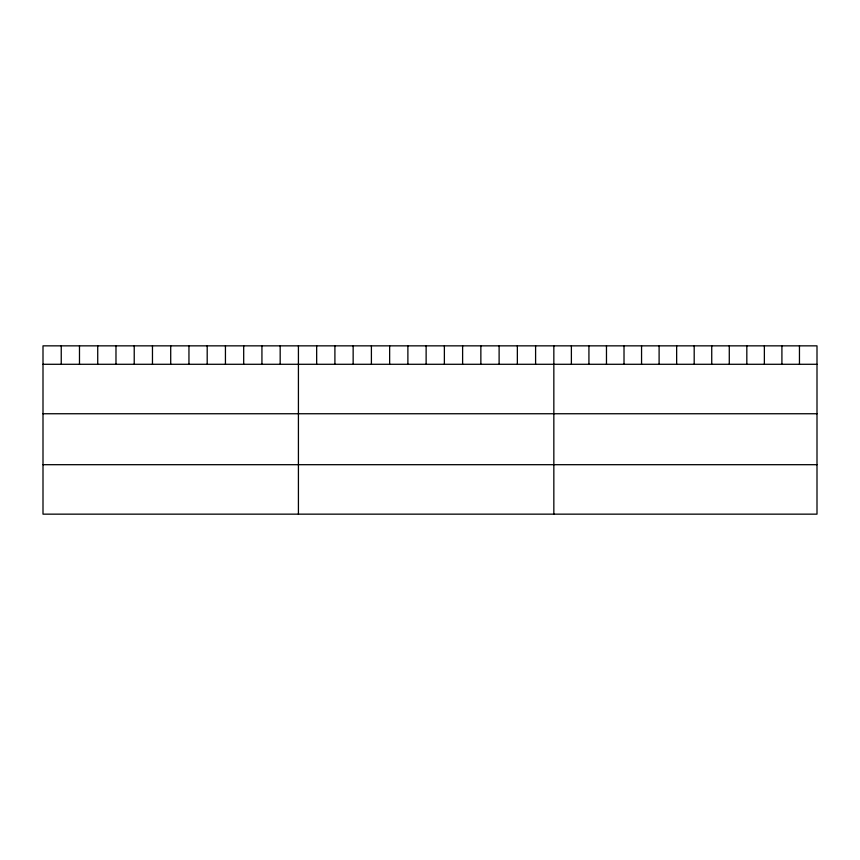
<?xml version="1.0" encoding="UTF-8"?>
<svg xmlns="http://www.w3.org/2000/svg" width="860" height="860" viewBox="0 0 860 860"><rect width="100%" height="100%" fill="white"/><g stroke="black" fill="none" stroke-linecap="round" stroke-linejoin="round"><path stroke-width="1.29" d="M817 364.285L817 514.151L43 514.151L43 345.849L817 345.849L817 364.285L43 364.285M43 413.746L817 413.746M43 464.69L817 464.69M799.456 345.849L799.456 364.285M781.912 345.849L781.912 364.285M764.368 345.849L764.368 364.285M746.824 345.849L746.824 364.285M729.28 345.849L729.28 364.285M711.736 345.849L711.736 364.285M694.192 345.849L694.192 364.285M676.648 345.849L676.648 364.285M659.104 345.849L659.104 364.285M641.56 345.849L641.56 364.285M624.016 345.849L624.016 364.285M606.472 345.849L606.472 364.285M588.928 345.849L588.928 364.285M571.384 345.849L571.384 364.285M553.84 345.849L553.84 514.151M535.597 345.849L535.597 364.285M517.354 345.849L517.354 364.285M499.112 345.849L499.112 364.285M480.858 345.849L480.858 364.285M462.615 345.849L462.615 364.285M444.373 345.849L444.373 364.285M426.13 345.849L426.13 364.285M407.887 345.849L407.887 364.285M389.644 345.849L389.644 364.285M371.402 345.849L371.402 364.285M353.148 345.849L353.148 364.285M334.906 345.849L334.906 364.285M316.663 345.849L316.663 364.285M298.42 345.849L298.42 514.151M280.177 345.849L280.177 364.285M261.934 345.849L261.934 364.285M243.692 345.849L243.692 364.285M225.438 345.849L225.438 364.285M207.196 345.849L207.196 364.285M188.953 345.849L188.953 364.285M170.71 345.849L170.71 364.285M152.467 345.849L152.467 364.285M134.225 345.849L134.225 364.285M115.982 345.849L115.982 364.285M97.728 345.849L97.728 364.285M79.485 345.849L79.485 364.285M61.243 345.849L61.243 364.285"/></g></svg>
